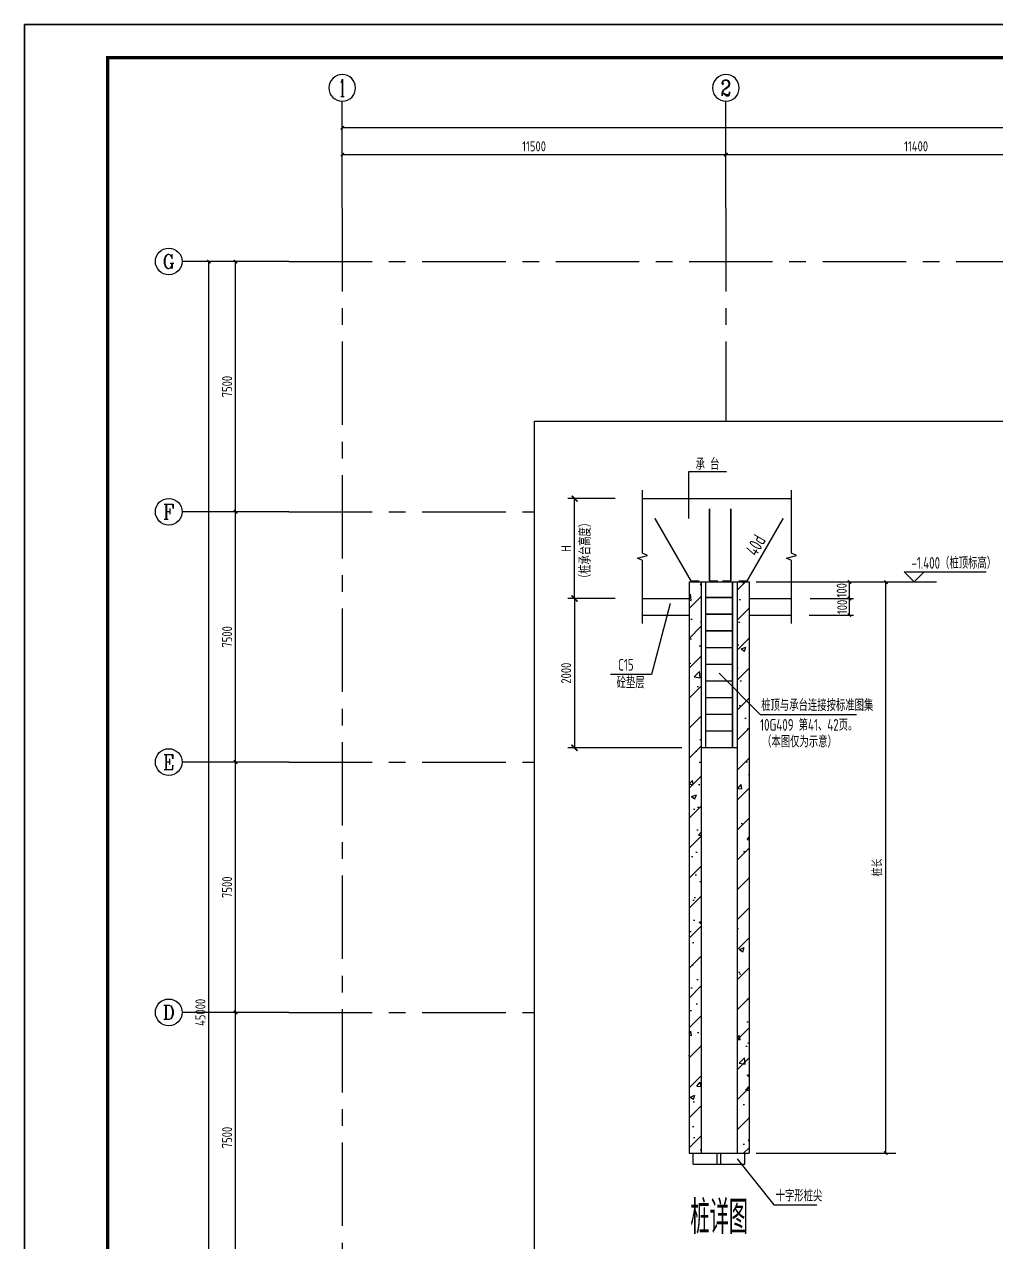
# Model space of a CAD drawing. Header units: millimetres. Extents: x 865490 to 879904, y 39442 to 44891.
# Drawn here: x 866431.8 to 866722.9, y 39677.9 to 40042.6 of the extents above; entities that cross this region are included whole.
import ezdxf
from ezdxf.enums import TextEntityAlignment as Align

# ---------------------------------------------------------------- set-up
doc = ezdxf.new("R2010")
doc.units = ezdxf.units.MM
doc.header["$LTSCALE"] = 1000
doc.header["$MEASUREMENT"] = 0
for name, pattern in [('3', [500, 300, -200]), ('8', [0]), ('ACAD_ISO02W100', [15, 12, -3]), ('CENTER', [2, 1.25, -0.25, 0.25, -0.25]), ('DOTE', [2.42, 2, -0.2, 0.02, -0.2])]:
    doc.linetypes.add(name, pattern=pattern)
for name, color, linetype in [('AXIS', 3, 'Continuous'), ('AXIS_TEXT', 7, 'Continuous'), ('DIM', 7, 'Continuous'), ('DOTE', 1, 'DOTE'), ('NUM', 7, 'Continuous'), ('THIN', 7, 'Continuous'), ('文字', 7, 'Continuous'), ('柱', 2, 'Continuous'), ('标准层', 7, 'Continuous'), ('梁__虚线', 4, '3')]:
    doc.layers.add(name, color=color, linetype=linetype)
doc.styles.add('_TCH_AXIS', font='COMPLEX', dxfattribs={"bigfont": 'GBCBIG'})
doc.styles.add('COMPLEX', font='COMPLEX')
doc.styles.add('GBHZ', font='gbenor.shx', dxfattribs={"width": 0.9, "bigfont": 'gbcbig.shx'})
doc.dimstyles.new('Y100', dxfattribs={"dimscale": 0, "dimtxt": 3, "dimasz": 0.01, "dimexe": 1.2, "dimexo": 2, "dimgap": 1, "dimtad": 1, "dimdec": 0, "dimlfac": 100, "dimzin": 0, "dimdsep": 46, "dimtxsty": 'GBHZ', "dimblk": 'DX', "dimcen": 0.09, "dimdle": 1, "dimclrd": 7, "dimclre": 7, "dimclrt": 7, "dimadec": 0, "dimazin": 0, "dimtfac": 1, "dimtdec": 0, "dimtix": 1, "dimtmove": 2, "dimatfit": 3, "dimldrblk": 'DX', "dimfxl": 0, "dimtolj": 1, "dimtzin": 0, "dimarcsym": 0})

# ---------------------------------------------------------------- blocks, each defined once
blk = doc.blocks.new('_AXISO')
blk.add_circle((0, 0), 0.5)
at = {"layer": 'AXIS_TEXT', "style": 'COMPLEX', "width": 1.041667}
blk.add_attdef('A', text='', height=0.56, dxfattribs=at).set_placement((-0.25, -0.28), (0.25, -0.28), align=Align.FIT)
blk = doc.blocks.new('DX')
at = {"color": 0, "linetype": 'ByBlock', "const_width": 40}
blk.add_lwpolyline([(-54, -51), (46, 49)], dxfattribs=at)
blk = doc.blocks.new('*D1157')
at = {"layer": 'Defpoints', "color": 0, "transparency": 16777216}
for p in [(866495.06, 39746.59), (866511.06, 39746.59), (866511.06, 39671.59)]:
    blk.add_point(p, dxfattribs=at)
at = {"layer": 'dim', "color": 7, "lineweight": -2, "transparency": 16777216}
for p, q in [((866509.06, 39746.59), (866493.86, 39746.59)), ((866495.06, 39671.6), (866495.06, 39746.58)), ((866509.06, 39671.59), (866493.86, 39671.59))]:
    blk.add_line(p, q, dxfattribs=at)
at = {"layer": 'dim', "color": 7, "lineweight": -2, "transparency": 16777216, "xscale": 0.01, "yscale": 0.01, "zscale": 0.01}
for p, rotation in [((866495.06, 39746.59), 90), ((866495.06, 39671.59), 270)]:
    blk.add_blockref('DX', p, dxfattribs=dict(at, rotation=rotation))
at = {"layer": 'dim', "color": 7, "transparency": 16777216, "insert": (866492.56, 39709.09), "char_height": 3, "attachment_point": 5, "rotation": 90, "style": 'GBHZ'}
blk.add_mtext('\\A1;7500', dxfattribs=at)
blk = doc.blocks.new('*D1158')
at = {"layer": 'Defpoints', "color": 0, "transparency": 16777216}
for p in [(866495.06, 39821.59), (866511.06, 39821.59), (866511.06, 39746.59)]:
    blk.add_point(p, dxfattribs=at)
at = {"layer": 'dim', "color": 7, "lineweight": -2, "transparency": 16777216}
for p, q in [((866509.06, 39821.59), (866493.86, 39821.59)), ((866495.06, 39746.6), (866495.06, 39821.58)), ((866509.06, 39746.59), (866493.86, 39746.59))]:
    blk.add_line(p, q, dxfattribs=at)
at = {"layer": 'dim', "color": 7, "lineweight": -2, "transparency": 16777216, "xscale": 0.01, "yscale": 0.01, "zscale": 0.01}
for p, rotation in [((866495.06, 39821.59), 90), ((866495.06, 39746.59), 270)]:
    blk.add_blockref('DX', p, dxfattribs=dict(at, rotation=rotation))
at = {"layer": 'dim', "color": 7, "transparency": 16777216, "insert": (866492.56, 39784.09), "char_height": 3, "attachment_point": 5, "rotation": 90, "style": 'GBHZ'}
blk.add_mtext('\\A1;7500', dxfattribs=at)
blk = doc.blocks.new('*D1159')
at = {"layer": 'Defpoints', "color": 0, "transparency": 16777216}
for p in [(866495.06, 39896.59), (866511.06, 39896.59), (866511.06, 39821.59)]:
    blk.add_point(p, dxfattribs=at)
at = {"layer": 'dim', "color": 7, "lineweight": -2, "transparency": 16777216}
for p, q in [((866509.06, 39896.59), (866493.86, 39896.59)), ((866495.06, 39821.6), (866495.06, 39896.58)), ((866509.06, 39821.59), (866493.86, 39821.59))]:
    blk.add_line(p, q, dxfattribs=at)
at = {"layer": 'dim', "color": 7, "lineweight": -2, "transparency": 16777216, "xscale": 0.01, "yscale": 0.01, "zscale": 0.01}
for p, rotation in [((866495.06, 39896.59), 90), ((866495.06, 39821.59), 270)]:
    blk.add_blockref('DX', p, dxfattribs=dict(at, rotation=rotation))
at = {"layer": 'dim', "color": 7, "transparency": 16777216, "insert": (866492.56, 39859.09), "char_height": 3, "attachment_point": 5, "rotation": 90, "style": 'GBHZ'}
blk.add_mtext('\\A1;7500', dxfattribs=at)
blk = doc.blocks.new('*D1160')
at = {"layer": 'Defpoints', "color": 0, "transparency": 16777216}
for p in [(866495.06, 39971.59), (866511.06, 39971.59), (866511.06, 39896.59)]:
    blk.add_point(p, dxfattribs=at)
at = {"layer": 'dim', "color": 7, "lineweight": -2, "transparency": 16777216}
for p, q in [((866509.06, 39971.59), (866493.86, 39971.59)), ((866495.06, 39896.6), (866495.06, 39971.58)), ((866509.06, 39896.59), (866493.86, 39896.59))]:
    blk.add_line(p, q, dxfattribs=at)
at = {"layer": 'dim', "color": 7, "lineweight": -2, "transparency": 16777216, "xscale": 0.01, "yscale": 0.01, "zscale": 0.01}
for p, rotation in [((866495.06, 39971.59), 90), ((866495.06, 39896.59), 270)]:
    blk.add_blockref('DX', p, dxfattribs=dict(at, rotation=rotation))
at = {"layer": 'dim', "color": 7, "transparency": 16777216, "insert": (866492.56, 39934.09), "char_height": 3, "attachment_point": 5, "rotation": 90, "style": 'GBHZ'}
blk.add_mtext('\\A1;7500', dxfattribs=at)
blk = doc.blocks.new('*D1161')
at = {"layer": 'Defpoints', "color": 0, "transparency": 16777216}
for p in [(866487.06, 39971.59), (866511.06, 39971.59), (866511.06, 39521.59)]:
    blk.add_point(p, dxfattribs=at)
at = {"layer": 'dim', "color": 7, "lineweight": -2, "transparency": 16777216}
for p, q in [((866509.06, 39971.59), (866485.86, 39971.59)), ((866487.06, 39521.6), (866487.06, 39971.58)), ((866509.06, 39521.59), (866485.86, 39521.59))]:
    blk.add_line(p, q, dxfattribs=at)
at = {"layer": 'dim', "color": 7, "lineweight": -2, "transparency": 16777216, "xscale": 0.01, "yscale": 0.01, "zscale": 0.01}
for p, rotation in [((866487.06, 39971.59), 90), ((866487.06, 39521.59), 270)]:
    blk.add_blockref('DX', p, dxfattribs=dict(at, rotation=rotation))
at = {"layer": 'dim', "color": 7, "transparency": 16777216, "insert": (866484.56, 39746.59), "char_height": 3, "attachment_point": 5, "rotation": 90, "style": 'GBHZ'}
blk.add_mtext('\\A1;45000', dxfattribs=at)
blk = doc.blocks.new('*D1169')
at = {"layer": 'Defpoints', "color": 0, "transparency": 16777216}
for p in [(866642.06, 40003.59), (866527.06, 39987.59), (866642.06, 39987.59)]:
    blk.add_point(p, dxfattribs=at)
at = {"layer": 'dim', "color": 7, "lineweight": -2, "transparency": 16777216}
for p, q in [((866527.06, 39989.59), (866527.06, 40004.79)), ((866642.06, 39989.59), (866642.06, 40004.79)), ((866527.07, 40003.59), (866642.05, 40003.59))]:
    blk.add_line(p, q, dxfattribs=at)
at = {"layer": 'dim', "color": 7, "lineweight": -2, "transparency": 16777216, "xscale": 0.01, "yscale": 0.01, "zscale": 0.01, "rotation": 180}
blk.add_blockref('DX', (866527.06, 40003.59), dxfattribs=at)
at = {"layer": 'dim', "color": 7, "lineweight": -2, "transparency": 16777216, "xscale": 0.01, "yscale": 0.01, "zscale": 0.01}
blk.add_blockref('DX', (866642.06, 40003.59), dxfattribs=at)
at = {"layer": 'dim', "color": 7, "transparency": 16777216, "insert": (866584.56, 40006.09), "char_height": 3, "attachment_point": 5, "style": 'GBHZ'}
blk.add_mtext('\\A1;11500', dxfattribs=at)
blk = doc.blocks.new('*D1170')
at = {"layer": 'Defpoints', "color": 0, "transparency": 16777216}
for p in [(866756.06, 40003.59), (866642.06, 39987.59), (866756.06, 39987.59)]:
    blk.add_point(p, dxfattribs=at)
at = {"layer": 'dim', "color": 7, "lineweight": -2, "transparency": 16777216}
for p, q in [((866642.06, 39989.59), (866642.06, 40004.79)), ((866756.06, 39989.59), (866756.06, 40004.79)), ((866642.07, 40003.59), (866756.05, 40003.59))]:
    blk.add_line(p, q, dxfattribs=at)
at = {"layer": 'dim', "color": 7, "lineweight": -2, "transparency": 16777216, "xscale": 0.01, "yscale": 0.01, "zscale": 0.01, "rotation": 180}
blk.add_blockref('DX', (866642.06, 40003.59), dxfattribs=at)
at = {"layer": 'dim', "color": 7, "lineweight": -2, "transparency": 16777216, "xscale": 0.01, "yscale": 0.01, "zscale": 0.01}
blk.add_blockref('DX', (866756.06, 40003.59), dxfattribs=at)
at = {"layer": 'dim', "color": 7, "transparency": 16777216, "insert": (866699.06, 40006.09), "char_height": 3, "attachment_point": 5, "style": 'GBHZ'}
blk.add_mtext('\\A1;11400', dxfattribs=at)
blk = doc.blocks.new('*D1175')
at = {"layer": 'Defpoints', "color": 0, "transparency": 16777216}
for p in [(866527.06, 40011.59), (866527.06, 39987.59), (866997.06, 39987.59)]:
    blk.add_point(p, dxfattribs=at)
at = {"layer": 'dim', "color": 7, "lineweight": -2, "transparency": 16777216}
for p, q in [((866527.06, 39989.59), (866527.06, 40012.79)), ((866997.05, 40011.59), (866527.07, 40011.59)), ((866997.06, 39989.59), (866997.06, 40012.79))]:
    blk.add_line(p, q, dxfattribs=at)
at = {"layer": 'dim', "color": 7, "lineweight": -2, "transparency": 16777216, "xscale": 0.01, "yscale": 0.01, "zscale": 0.01, "rotation": 180}
blk.add_blockref('DX', (866527.06, 40011.59), dxfattribs=at)
at = {"layer": 'dim', "color": 7, "lineweight": -2, "transparency": 16777216, "xscale": 0.01, "yscale": 0.01, "zscale": 0.01}
blk.add_blockref('DX', (866997.06, 40011.59), dxfattribs=at)
at = {"layer": 'dim', "color": 7, "transparency": 16777216, "insert": (866762.06, 40014.09), "char_height": 3, "attachment_point": 5, "style": 'GBHZ'}
blk.add_mtext('\\A1;47000', dxfattribs=at)
blk = doc.blocks.new('*D1435')
at = {"layer": 'Defpoints', "color": 0, "transparency": 16777216}
for p in [(866671.73, 39870.56, 240), (866679.1, 39870.56), (866665.02, 39865.57, 240)]:
    blk.add_point(p, dxfattribs=at)
at = {"layer": 'dim', "color": 7, "lineweight": -2, "transparency": 16777216}
for p, q in [((866673.73, 39870.56), (866680.3, 39870.56)), ((866679.1, 39865.58), (866679.1, 39870.55)), ((866667.02, 39865.57), (866680.3, 39865.57))]:
    blk.add_line(p, q, dxfattribs=at)
at = {"layer": 'dim', "color": 7, "lineweight": -2, "transparency": 16777216, "xscale": 0.01, "yscale": 0.01, "zscale": 0.01}
for p, rotation in [((866679.1, 39870.56), 90), ((866679.1, 39865.57), 270)]:
    blk.add_blockref('DX', p, dxfattribs=dict(at, rotation=rotation))
at = {"layer": 'dim', "color": 7, "transparency": 16777216, "insert": (866676.9, 39868.07), "char_height": 3, "attachment_point": 5, "rotation": 90, "style": 'GBHZ'}
blk.add_mtext('\\A1;100', dxfattribs=at)
blk = doc.blocks.new('*D1436')
at = {"layer": 'Defpoints', "color": 0, "transparency": 16777216}
for p in [(866671.73, 39875.55, 240), (866690, 39875.55), (866671.73, 39704.4, 240)]:
    blk.add_point(p, dxfattribs=at)
at = {"layer": 'dim', "color": 7, "lineweight": -2, "transparency": 16777216}
for p, q in [((866673.73, 39875.55), (866691.2, 39875.55)), ((866690, 39704.41), (866690, 39875.54)), ((866673.73, 39704.4), (866691.2, 39704.4))]:
    blk.add_line(p, q, dxfattribs=at)
at = {"layer": 'dim', "color": 7, "lineweight": -2, "transparency": 16777216, "xscale": 0.01, "yscale": 0.01, "zscale": 0.01}
for p, rotation in [((866690, 39875.55), 90), ((866690, 39704.4), 270)]:
    blk.add_blockref('DX', p, dxfattribs=dict(at, rotation=rotation))
at = {"layer": 'dim', "color": 7, "transparency": 16777216, "insert": (866687.42, 39789.97), "char_height": 3, "attachment_point": 5, "rotation": 90, "style": 'GBHZ'}
blk.add_mtext('\\A1;桩长', dxfattribs=at)
blk = doc.blocks.new('*D1437')
at = {"layer": 'Defpoints', "color": 0, "transparency": 16777216}
for p in [(866671.73, 39875.55), (866679.1, 39875.55), (866671.73, 39870.56)]:
    blk.add_point(p, dxfattribs=at)
at = {"layer": 'dim', "color": 7, "lineweight": -2, "transparency": 16777216}
for p, q in [((866673.73, 39875.55), (866680.3, 39875.55)), ((866679.1, 39870.57), (866679.1, 39875.54)), ((866673.73, 39870.56), (866680.3, 39870.56))]:
    blk.add_line(p, q, dxfattribs=at)
at = {"layer": 'dim', "color": 7, "lineweight": -2, "transparency": 16777216, "xscale": 0.01, "yscale": 0.01, "zscale": 0.01}
for p, rotation in [((866679.1, 39875.55), 90), ((866679.1, 39870.56), 270)]:
    blk.add_blockref('DX', p, dxfattribs=dict(at, rotation=rotation))
at = {"layer": 'dim', "color": 7, "transparency": 16777216, "insert": (866676.75, 39873.06), "char_height": 3, "attachment_point": 5, "rotation": 90, "style": 'GBHZ'}
blk.add_mtext('\\A1;100', dxfattribs=at)
blk = doc.blocks.new('*D1438')
at = {"layer": 'Defpoints', "color": 0, "transparency": 16777216}
for p in [(866596.67, 39900.56), (866608.89, 39900.56), (866608.89, 39870.56)]:
    blk.add_point(p, dxfattribs=at)
at = {"layer": 'dim', "color": 7, "lineweight": -2, "transparency": 16777216}
for p, q in [((866606.89, 39900.56), (866595.47, 39900.56)), ((866596.67, 39870.57), (866596.67, 39900.55)), ((866606.89, 39870.56), (866595.47, 39870.56))]:
    blk.add_line(p, q, dxfattribs=at)
at = {"layer": 'dim', "color": 7, "lineweight": -2, "transparency": 16777216, "xscale": 0.01, "yscale": 0.01, "zscale": 0.01}
for p, rotation in [((866596.67, 39900.56), 90), ((866596.67, 39870.56), 270)]:
    blk.add_blockref('DX', p, dxfattribs=dict(at, rotation=rotation))
at = {"layer": 'dim', "color": 7, "transparency": 16777216, "insert": (866594.17, 39885.56), "char_height": 3, "attachment_point": 5, "rotation": 90, "style": 'GBHZ'}
blk.add_mtext('\\A1;H', dxfattribs=at)
blk = doc.blocks.new('*D1439')
at = {"layer": 'Defpoints', "color": 0, "transparency": 16777216}
for p in [(866608.89, 39870.56), (866596.67, 39825.89), (866608.89, 39825.89)]:
    blk.add_point(p, dxfattribs=at)
at = {"layer": 'dim', "color": 7, "lineweight": -2, "transparency": 16777216}
for p, q in [((866606.89, 39870.56), (866595.47, 39870.56)), ((866596.67, 39870.55), (866596.67, 39825.9)), ((866606.89, 39825.89), (866595.47, 39825.89))]:
    blk.add_line(p, q, dxfattribs=at)
at = {"layer": 'dim', "color": 7, "lineweight": -2, "transparency": 16777216, "xscale": 0.01, "yscale": 0.01, "zscale": 0.01}
for p, rotation in [((866596.67, 39870.56), 90), ((866596.67, 39825.89), 270)]:
    blk.add_blockref('DX', p, dxfattribs=dict(at, rotation=rotation))
at = {"layer": 'dim', "color": 7, "transparency": 16777216, "insert": (866594.17, 39848.22), "char_height": 3, "attachment_point": 5, "rotation": 90, "style": 'GBHZ'}
blk.add_mtext('\\A1;2000', dxfattribs=at)
blk = doc.blocks.new('TICK')
at = {"const_width": 50}
blk.add_lwpolyline([(-93, -93), (84, 84)], dxfattribs=at)

msp = doc.modelspace()

# ---------------------------------------------------------------- hatches: boundary and pattern name
h = msp.add_hatch()
h.set_pattern_fill('AR-CONC', color=256, scale=0.08, style=0)
h.set_pattern_definition([(50, (865873.092, 39415.069), (14.57477, -1.27513), [1.524, -16.764]), (355, (865873.092, 39415.07), (-2.81943, 15.28453), [1.2192, -13.4112]), (100.451, (865874.307, 39414.963), (11.7554, 14.00934), [1.2952, -14.2472]), (46.1842, (865873.092, 39419.133), (21.68632, -3.3634), [2.286, -25.146]), (96.6356, (865874.9, 39418.853), (18.99234, 19.79404), [1.9428, -21.3708]), (351.184, (865873.092, 39419.133), (18.99237, 19.794), [1.8288, -20.1168]), (21, (865875.124, 39418.117), (12.12919, -8.18124), [1.524, -16.764]), (326, (865875.124, 39418.117), (4.94416, 14.73504), [1.2192, -13.4112]), (71.4514, (865876.135, 39417.436), (17.07332, 6.55383), [1.2952, -14.2472]), (37.5, (865873.0923, 39415.0693), (0.247088, 6.764403), [0, -13.24864, 0, -13.6144, 0, -13.462]), (7.5, (865873.092, 39415.069), (5.345573, 8.014446), [0, -7.76224, 0, -12.94384, 0, -5.1308]), (327.5, (865868.561, 39415.0693), (10.847248, -0.4583), [0, -5.08, 0, -15.8496, 0, -21.0312]), (317.5, (865866.529, 39415.069), (11.85033, 2.03412), [0, -6.604, 0, -10.52576, 0, -14.9352])])
h.paths.add_polyline_path([(866645.392, 39842.836), (866648.992, 39839.236), (866648.992, 39875.551), (866645.392, 39875.551)])
h.paths.add_polyline_path([(866648.992, 39839.236), (866645.392, 39842.836), (866645.392, 39704.397), (866648.992, 39704.397)])
h.paths.add_polyline_path([(866630.992, 39704.397), (866634.592, 39704.397), (866634.592, 39875.551), (866630.992, 39875.551)])
h = msp.add_hatch()
h.set_pattern_fill('ANSI31', color=256, scale=2, style=0)
h.set_pattern_definition([(45, (865873.092, 39415.069), (-4.49013, 4.49013), [])])
h.paths.add_polyline_path([(866634.592, 39875.551), (866630.992, 39875.551), (866630.992, 39704.397), (866634.592, 39704.397)])
h.paths.add_polyline_path([(866648.992, 39839.236), (866645.392, 39842.836), (866645.392, 39704.397), (866648.992, 39704.397)])
h.paths.add_polyline_path([(866645.392, 39842.836), (866648.992, 39839.236), (866648.992, 39875.551), (866645.392, 39875.551)])

# ---------------------------------------------------------------- linework, layer by layer
for p, q in [((866431.78, 39448.627), (866431.78, 40042.627)), ((866431.78, 40042.627), (866431.78, 39448.627)), ((866630.907, 39894.557), (866630.907, 39908.643)), ((866630.907, 39908.643), (866642.223, 39908.643)), ((866608.892, 39870.561), (866594.673, 39870.561)), ((866625.383, 39869.062), (866619.702, 39847.862)), ((866619.702, 39847.862), (866607.469, 39847.862)), ((866640.003, 39848.225), (866652.339, 39835.888)), ((866652.339, 39835.888), (866681.176, 39835.888)), ((866632.234, 39701.144), (866632.234, 39704.397)), ((866639.466, 39701.144), (866639.466, 39704.397)), ((866640.517, 39701.144), (866640.517, 39704.397)), ((866645.428, 39702.743), (866656.457, 39688.974)), ((866647.749, 39701.144), (866647.749, 39704.397)), ((866632.234, 39701.144), (866647.749, 39701.144)), ((866656.457, 39688.974), (866669.341, 39688.974))]:
    msp.add_line(p, q)
at = {"color": 0}
for p, q in [((867272.78, 40042.627), (866431.78, 40042.627)), ((866431.78, 40042.627), (867272.78, 40042.627))]:
    msp.add_line(p, q, dxfattribs=at)
at = {"color": 0, "linetype": 'ByBlock'}
for p, q in [((866608.892, 39900.561), (866594.673, 39900.561)), ((866651.092, 39875.551), (866684.259, 39875.551)), ((866667.319, 39870.561), (866680.154, 39870.561)), ((866628.892, 39825.888), (866594.673, 39825.888)), ((866630.992, 39704.397), (866648.992, 39704.397)), ((866651.092, 39704.397), (866692.989, 39704.397))]:
    msp.add_line(p, q, dxfattribs=at)
at = {"color": 0, "const_width": 1}
msp.add_lwpolyline([(867262.78, 39458.627), (866456.78, 39458.627), (866456.78, 40032.627), (867262.78, 40032.627)], close=True, dxfattribs=at)
at = {"layer": 'AXIS', "color": 0}
for p, q in [((866527.058, 39987.586), (866527.058, 40019.586)), ((866642.058, 39987.586), (866642.058, 40019.586)), ((866511.058, 39971.586), (866479.058, 39971.586)), ((866511.058, 39896.586), (866479.058, 39896.586)), ((866511.058, 39821.586), (866479.058, 39821.586)), ((866511.058, 39746.586), (866479.058, 39746.586))]:
    msp.add_line(p, q, dxfattribs=at)
at = {"layer": 'DOTE', "linetype": 'CENTER', "ltscale": 0.02}
for p, q in [((866527.058, 39987.586), (866527.058, 39505.586)), ((866642.058, 39987.586), (866642.058, 39923.75)), ((866511.058, 39971.586), (867013.058, 39971.586)), ((866511.058, 39896.586), (866584.662, 39896.586)), ((866511.058, 39821.586), (866584.662, 39821.586)), ((866511.058, 39746.586), (866584.662, 39746.586))]:
    msp.add_line(p, q, dxfattribs=at)
at = {"layer": 'THIN'}
for p, q in [((866617.029, 39884.186), (866617.029, 39903.061)), ((866661.676, 39884.186), (866661.676, 39903.061)), ((866618.529, 39883.436), (866617.029, 39884.186)), ((866663.176, 39883.436), (866661.676, 39884.186)), ((866615.529, 39882.686), (866618.529, 39883.436)), ((866617.029, 39881.936), (866615.529, 39882.686)), ((866617.029, 39863.061), (866617.029, 39881.936)), ((866660.176, 39882.686), (866663.176, 39883.436)), ((866661.676, 39881.936), (866660.176, 39882.686)), ((866661.676, 39863.061), (866661.676, 39881.936))]:
    msp.add_line(p, q, dxfattribs=at)
at = {"layer": '文字', "color": 4, "linetype": 'Continuous'}
msp.add_line((866682.993, 39875.551), (866705.189, 39875.551), dxfattribs=at)
msp.add_lwpolyline([(866701.439, 39878.551), (866698.439, 39875.551), (866695.439, 39878.551), (866720.039, 39878.551)], dxfattribs=at)
at = {"layer": '柱'}
msp.add_lwpolyline([(866584.662, 39923.75), (866725.767, 39923.75), (866725.767, 39660.537), (866584.662, 39660.537)], close=True, dxfattribs=at)
at = {"layer": '梁__虚线', "linetype": '8'}
for p, q in [((866617.029, 39900.561), (866661.676, 39900.561)), ((866630.992, 39875.551), (866630.992, 39704.397)), ((866634.592, 39875.551), (866634.592, 39704.397)), ((866645.392, 39875.551), (866645.392, 39704.397)), ((866648.992, 39875.551), (866648.992, 39704.397)), ((866617.029, 39870.561), (866630.992, 39870.561)), ((866648.992, 39870.561), (866661.676, 39870.561)), ((866617.029, 39865.561), (866630.992, 39865.561)), ((866648.992, 39865.561), (866661.676, 39865.561))]:
    msp.add_line(p, q, dxfattribs=at)
at = {"layer": '梁__虚线', "linetype": 'ACAD_ISO02W100'}
msp.add_line((866630.992, 39875.551), (866648.992, 39875.551), dxfattribs=at)
at = {"layer": '梁__虚线'}
msp.add_line((866634.592, 39873.051), (866634.602, 39873.061), dxfattribs=at)
at = {"layer": '梁__虚线', "linetype": '8', "const_width": 0.45}
for points in [[(866620.743, 39894.648), (866631.624, 39875.801)], [(866659.24, 39894.648), (866648.359, 39875.801)], [(866631.624, 39875.801), (866634.112, 39875.801)], [(866635.969, 39875.551), (866635.969, 39825.888)], [(866637.147, 39875.801), (866639.634, 39875.801)], [(866643.507, 39875.801), (866641.02, 39875.801)], [(866644.014, 39875.551), (866644.014, 39825.888)], [(866648.359, 39875.801), (866645.872, 39875.801)], [(866635.992, 39870.888), (866644.014, 39870.888)], [(866635.992, 39865.888), (866644.014, 39865.888)], [(866635.992, 39860.888), (866644.014, 39860.888)], [(866635.992, 39855.888), (866644.014, 39855.888)], [(866635.992, 39850.888), (866644.014, 39850.888)], [(866635.992, 39845.888), (866644.014, 39845.888)], [(866635.992, 39840.888), (866644.014, 39840.888)], [(866635.992, 39835.888), (866644.014, 39835.888)], [(866635.992, 39830.888), (866644.014, 39830.888)], [(866634.592, 39825.888), (866645.392, 39825.888)]]:
    msp.add_lwpolyline(points, dxfattribs=at)
at = {"layer": '梁__虚线', "linetype": 'Continuous', "const_width": 0.45}
for points in [[(866637.147, 39897.563), (866637.147, 39875.801)], [(866643.507, 39897.563), (866643.507, 39875.801)]]:
    msp.add_lwpolyline(points, dxfattribs=at)

# ---------------------------------------------------------------- block references
at = {"color": 0, "linetype": 'ByBlock', "xscale": 0.01000000000931323, "yscale": 0.01000000000931323, "zscale": 0.01000000000931323}
for p, rotation in [((866596.673, 39900.561), 90), ((866596.673, 39825.888), 270), ((866596.673, 39825.888), 90)]:
    msp.add_blockref('TICK', p, dxfattribs=dict(at, rotation=rotation))
at = {"xscale": 0.01000000000931323, "yscale": 0.01000000000931323, "zscale": 0.01000000000931323, "rotation": 270}
msp.add_blockref('TICK', (866596.673, 39870.561), dxfattribs=at)
at = {"layer": 'AXIS', "color": 0}
ref = msp.add_blockref('_AXISO', (866527.058, 40023.586), dxfattribs=dict(at, xscale=-8, yscale=8, zscale=8, rotation=180))
ref.add_attrib('A', '1', dxfattribs={"layer": 'AXIS_TEXT', "color": 0, "height": 5.147, "style": '_TCH_AXIS'}).set_placement((866525.955, 40021.012), (866528.16, 40021.012), align=Align.FIT)
ref = msp.add_blockref('_AXISO', (866642.058, 40023.586), dxfattribs=dict(at, xscale=-8, yscale=8, zscale=8, rotation=180))
ref.add_attrib('A', '2', dxfattribs={"layer": 'AXIS_TEXT', "color": 0, "height": 4.659, "style": '_TCH_AXIS'}).set_placement((866640.504, 40021.256), (866643.611, 40021.256), align=Align.FIT)
ref = msp.add_blockref('_AXISO', (866475.058, 39971.586), dxfattribs=dict(at, xscale=8, yscale=8, zscale=8))
ref.add_attrib('A', 'G', dxfattribs={"layer": 'AXIS_TEXT', "color": 0, "height": 4.252, "style": '_TCH_AXIS'}).set_placement((866473.235, 39969.46), (866476.88, 39969.46), align=Align.FIT)
ref = msp.add_blockref('_AXISO', (866475.058, 39896.586), dxfattribs=dict(at, xscale=8, yscale=8, zscale=8))
ref.add_attrib('A', 'F', dxfattribs={"layer": 'AXIS_TEXT', "color": 0, "height": 4.454, "style": '_TCH_AXIS'}).set_placement((866473.361, 39894.359), (866476.754, 39894.359), align=Align.FIT)
ref = msp.add_blockref('_AXISO', (866475.058, 39821.586), dxfattribs=dict(at, xscale=8, yscale=8, zscale=8))
ref.add_attrib('A', 'E', dxfattribs={"layer": 'AXIS_TEXT', "color": 0, "height": 4.454, "style": '_TCH_AXIS'}).set_placement((866473.361, 39819.359), (866476.754, 39819.359), align=Align.FIT)
ref = msp.add_blockref('_AXISO', (866475.058, 39746.586), dxfattribs=dict(at, xscale=8, yscale=8, zscale=8))
ref.add_attrib('A', 'D', dxfattribs={"layer": 'AXIS_TEXT', "color": 0, "height": 4.353, "style": '_TCH_AXIS'}).set_placement((866473.296, 39744.41), (866476.819, 39744.41), align=Align.FIT)
at = {"layer": 'dim', "xscale": 0.01000000000931323, "yscale": 0.01000000000931323, "zscale": 0.01000000000931323, "rotation": 90}
msp.add_blockref('TICK', (866596.673, 39870.561), dxfattribs=at)

# ---------------------------------------------------------------- texts
at = {"color": 0, "style": 'GBHZ', "width": 0.8}
msp.add_text('40d', height=4, rotation=60, dxfattribs=at).set_placement((866651.217, 39883.008))
at = {"style": 'GBHZ', "width": 0.8}
for s, p in [('-1.400（桩顶标高）', (866697.656, 39879.519)), ('C15', (866609.754, 39848.989)), ('砼垫层', (866609.295, 39843.681)), ('桩顶与承台连接按标准图集', (866652.63, 39836.886)), ('10G409 第41、42页。', (866652.298, 39830.985)), ('（本图仅为示意）', (866652.906, 39825.985)), ('十字形桩尖', (866656.954, 39689.93))]:
    msp.add_text(s, height=3.5, dxfattribs=at).set_placement(p)
at = {"layer": 'dim', "style": 'GBHZ', "width": 0.8}
msp.add_text('（桩承台高度）', height=3.5, rotation=90, dxfattribs=at).set_placement((866601.566, 39875.167))
at = {"layer": 'NUM', "style": 'GBHZ', "width": 0.8}
msp.add_text('桩详图', height=10, dxfattribs=at).set_placement((866631.412, 39677.212, -239.998), align=Align.BOTTOM_LEFT)
at = {"layer": '标准层', "style": 'GBHZ', "width": 0.8}
msp.add_text('承 台', height=3.5, dxfattribs=at).set_placement((866632.969, 39909.126))

# ---------------------------------------------------------------- dimensions: what is measured, and where the dimension line sits
at = {"layer": 'dim'}
for base, p1, p2, picture, middle in [((866527.058, 40011.586), (866997.058, 39987.586), (866527.058, 39987.586), '*D1175', (866762.058, 40014.086)), ((866642.058, 40003.586), (866527.058, 39987.586), (866642.058, 39987.586), '*D1169', (866584.558, 40006.086)), ((866756.058, 40003.586), (866642.058, 39987.586), (866756.058, 39987.586), '*D1170', (866699.058, 40006.086))]:
    dim = msp.add_linear_dim(base=base, p1=p1, p2=p2, dimstyle='Y100', override={"dimscale": 1}, dxfattribs=at)
    dim.commit()
    dim.dimension.update_dxf_attribs({"geometry": picture, "text_midpoint": middle})
for base, p1, p2, picture, middle in [((866487.058, 39971.586), (866511.058, 39521.586), (866511.058, 39971.586), '*D1161', (866484.558, 39746.586)), ((866495.058, 39971.586), (866511.058, 39896.586), (866511.058, 39971.586), '*D1160', (866492.558, 39934.086)), ((866495.058, 39896.586), (866511.058, 39821.586), (866511.058, 39896.586), '*D1159', (866492.558, 39859.086)), ((866495.058, 39821.586), (866511.058, 39746.586), (866511.058, 39821.586), '*D1158', (866492.558, 39784.086)), ((866495.058, 39746.586), (866511.058, 39671.586), (866511.058, 39746.586), '*D1157', (866492.558, 39709.086))]:
    dim = msp.add_linear_dim(base=base, p1=p1, p2=p2, angle=90, dimstyle='Y100', override={"dimscale": 1}, dxfattribs=at)
    dim.commit()
    dim.dimension.update_dxf_attribs({"geometry": picture, "text_midpoint": middle})
for base, p1, p2, angle, text, picture, middle in [((866596.673, 39900.561), (866608.892, 39870.561), (866608.892, 39900.561), 90, 'H', '*D1438', (866594.173, 39885.561)), ((866690.001, 39875.551, -239.998), (866671.734, 39704.397), (866671.734, 39875.551), 270, '桩长', '*D1436', (866687.419, 39789.974, -239.998)), ((866596.673, 39825.888), (866608.892, 39870.561), (866608.892, 39825.888), 90, '2000', '*D1439', (866594.173, 39848.225))]:
    dim = msp.add_linear_dim(base=base, p1=p1, p2=p2, angle=angle, text=text, dimstyle='Y100', override={"dimscale": 1, "dimtxsty": 'GBHZ'}, dxfattribs=at)
    dim.commit()
    dim.dimension.update_dxf_attribs({"geometry": picture, "text_midpoint": middle})
for base, p1, p2, angle, picture, middle in [((866679.105, 39875.551, -239.998), (866671.734, 39870.561, -239.998), (866671.734, 39875.551, -239.998), 90, '*D1437', (866676.752, 39873.056, -239.998)), ((866679.105, 39870.561, -239.998), (866665.017, 39865.571), (866671.734, 39870.561), 270, '*D1435', (866676.902, 39868.066, -239.998))]:
    dim = msp.add_linear_dim(base=base, p1=p1, p2=p2, angle=angle, text='100', dimstyle='Y100', override={"dimscale": 1, "dimtxsty": 'GBHZ'}, dxfattribs=at)
    dim.commit()
    dim.dimension.update_dxf_attribs({"geometry": picture, "text_midpoint": middle, "dimtype": 160})

doc.saveas('drawing.dxf')
